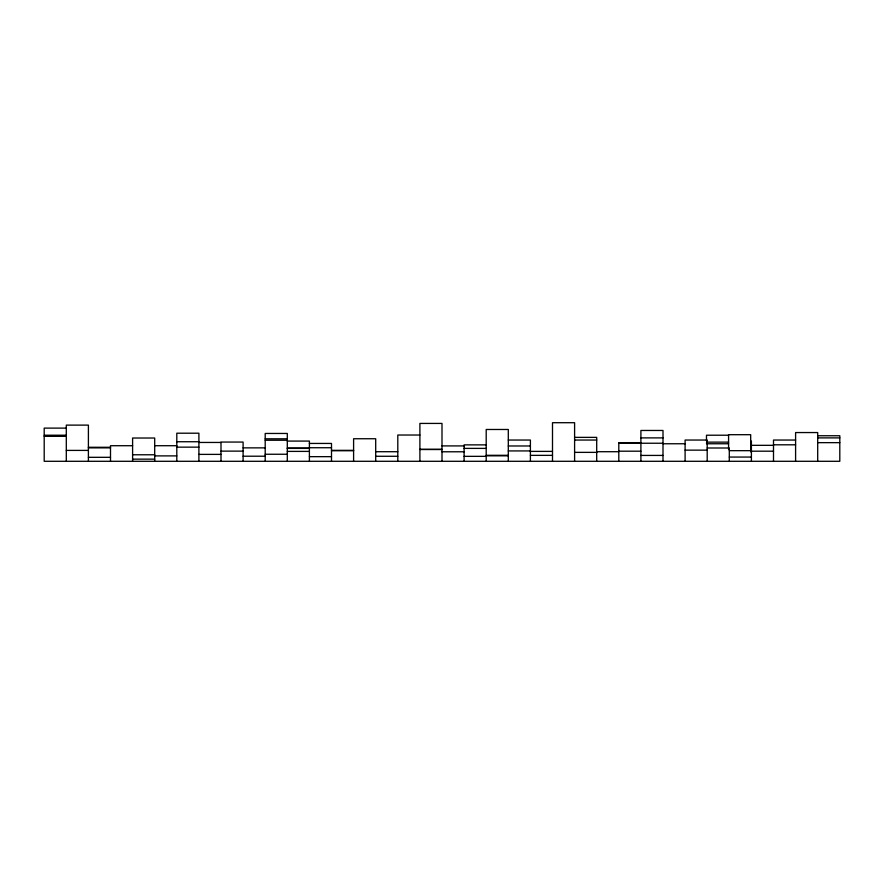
<?xml version="1.0" encoding="UTF-8"?>
<svg xmlns="http://www.w3.org/2000/svg" width="884" height="884" viewBox="0 0 884 884"><rect width="100%" height="100%" fill="white"/><g stroke="black" fill="none" stroke-linecap="round" stroke-linejoin="round"><path stroke-width="1.33" d="M66.3 428.11L44.2 428.11L44.2 461.293L839.8 461.293L839.8 435.746L817.7 435.746M419.9 435.027L397.8 435.027L397.8 461.293M44.2 435.215L66.3 435.215M728.582 435.215L706.482 435.215L706.482 440.707M44.2 436.331L66.3 436.331M574.6 437.37L596.7 437.37L596.7 461.293M640.9 437.889L663 437.889M817.7 437.889L839.8 437.889M265.2 438.807L287.3 438.807M508.3 440.044L530.4 440.044L530.4 461.293M574.6 440.044L596.7 440.044M795.6 440.044L773.5 440.044L773.5 461.293M265.2 440.243L287.3 440.243M287.3 441.083L309.4 441.083L309.4 461.293M176.8 441.735L198.9 441.735M706.482 442.133L728.582 442.133M198.9 442.453L221 442.453M640.9 442.652L618.8 442.652L618.8 461.293M817.7 442.652L839.8 442.652M618.8 443.238L663 443.238M309.4 443.437L331.5 443.437L331.5 461.293M663 443.757L685.1 443.757M706.482 443.757L728.582 443.757M773.5 444.807L795.6 444.807M486.2 444.873L464.1 444.873L464.1 461.293M751.4 445.326L773.5 445.326M132.6 445.713L110.5 445.713L110.5 461.293M154.7 445.713L176.8 445.713M442 445.912L464.1 445.912M508.3 445.978L530.4 445.978M176.8 447.149L198.9 447.149M88.4 447.282L110.5 447.282M309.4 447.735L331.5 447.735M88.4 447.868L110.5 447.868M243.1 447.868L265.2 447.868M287.3 448.066L309.4 448.066M707.2 448L729.3 448L729.3 461.293M287.3 448.387L309.4 448.387M464.1 448.387L486.2 448.387M419.9 449.37L442 449.37M419.9 449.492L442 449.492M685.1 450.144L707.2 450.144M331.5 450.343L353.6 450.343M66.3 450.409L88.4 450.409M729.3 450.674L751.4 450.674M331.5 450.741L353.6 450.741M508.3 450.928L530.4 450.928M221 451.127L243.1 451.127M618.8 451.194L640.9 451.194M751.4 451.194L773.5 451.194M287.3 451.392L309.4 451.392M530.4 451.392L552.5 451.392M375.7 451.713L397.8 451.713M442 451.779L464.1 451.779M596.7 451.713L618.8 451.713M574.6 452.365L596.7 452.365M198.9 454.387L221 454.387M265.2 454.254L287.3 454.254M132.6 454.774L154.7 454.774M486.2 455.304L508.3 455.304M530.4 455.359L552.5 455.359M640.9 455.426L663 455.426M486.2 455.824L508.3 455.824M154.7 455.89L176.8 455.89M243.1 456.21L265.2 456.21M375.7 456.277L397.8 456.277M464.1 456.343L486.2 456.343M309.4 456.663L331.5 456.663M729.3 457.061L751.4 457.061M88.4 457.315L110.5 457.315M132.6 459.15L154.7 459.15M817.7 461.293L817.7 432.552L795.6 432.552L795.6 461.293M751.4 441.083L751.4 461.293M750.682 451.857L750.682 434.696L728.582 434.696L728.582 449.16M707.2 461.293L707.2 440.044L685.1 440.044L685.1 461.293M663 461.293L663 430.464L640.9 430.464L640.9 461.293M574.6 461.293L574.6 422.707L552.5 422.707L552.5 461.293M508.3 461.293L508.3 429.48L486.2 429.48L486.2 461.293M442 461.293L442 423.425L419.9 423.425L419.9 461.293M375.7 461.293L375.7 438.74L353.6 438.74L353.6 461.293M287.3 461.293L287.3 433.458L265.2 433.458L265.2 461.293M243.1 461.293L243.1 442.066L221 442.066L221 461.293M198.9 461.293L198.9 433.204L176.8 433.204L176.8 461.293M154.7 461.293L154.7 438.022L132.6 438.022L132.6 461.293M88.4 461.293L88.4 425.116L66.3 425.116L66.3 461.293"/></g></svg>
